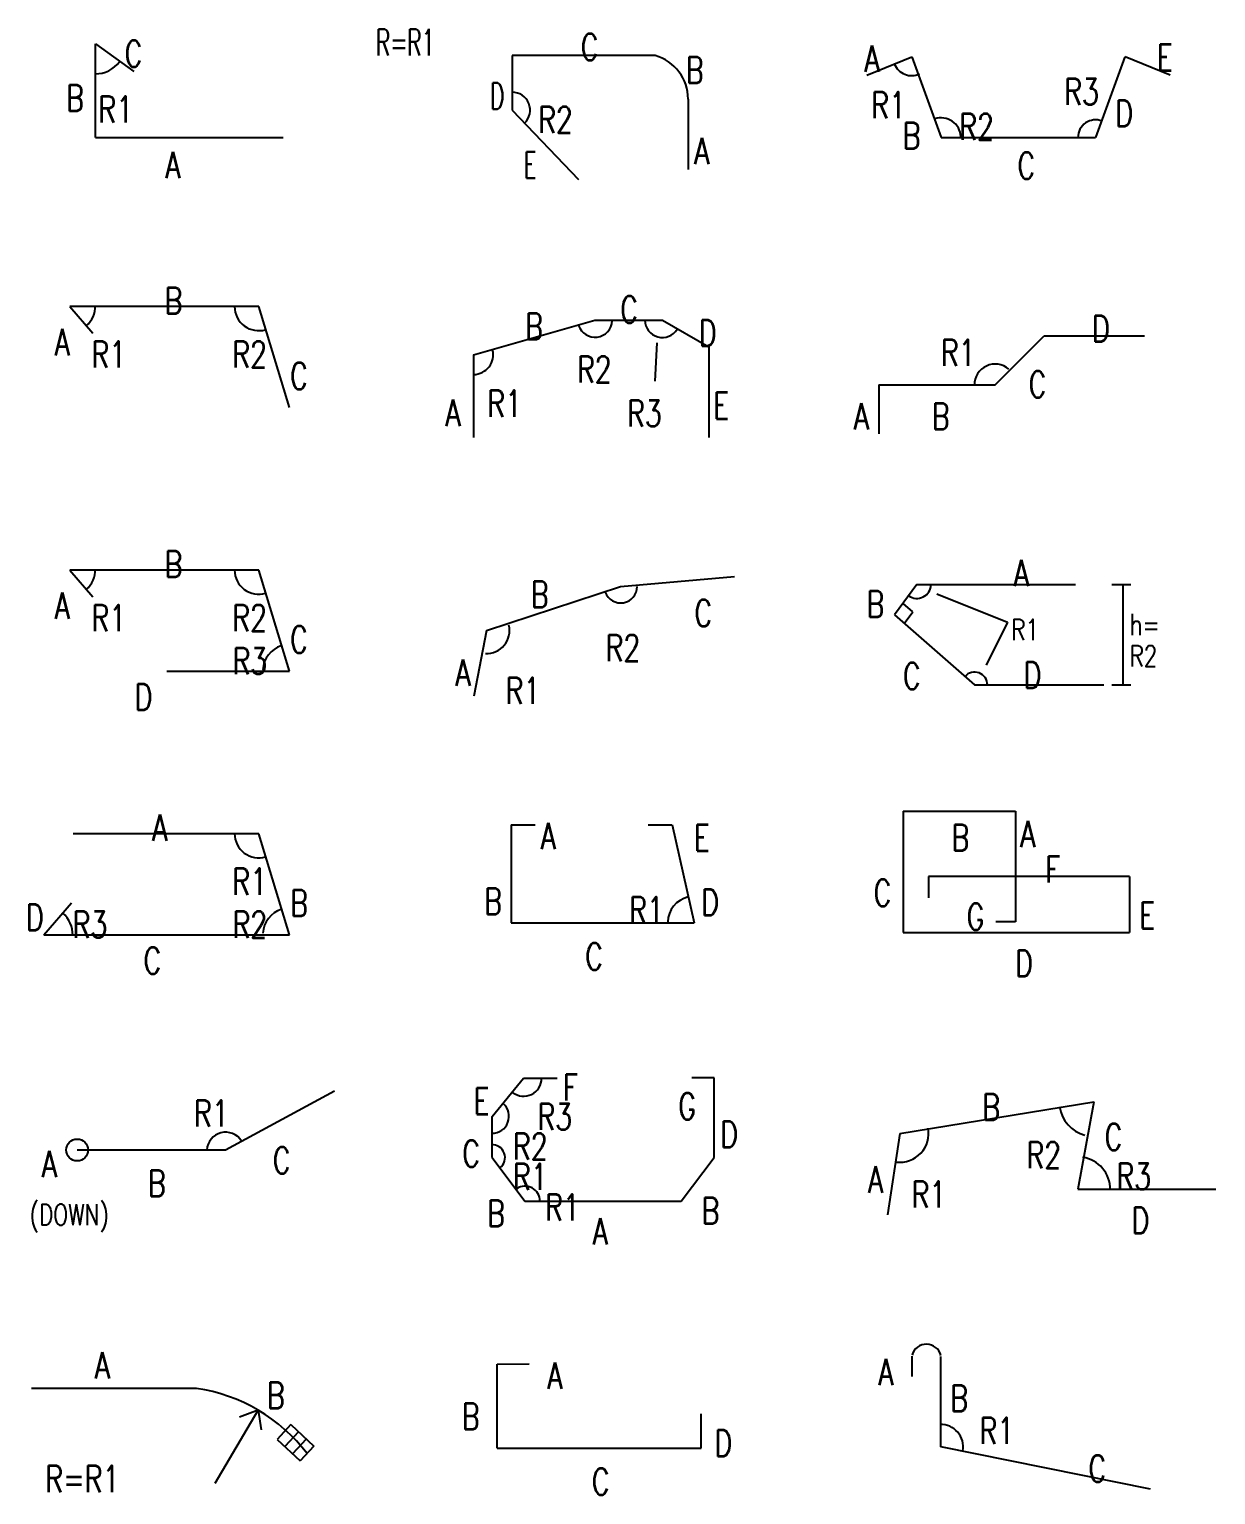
# Model space of a CAD drawing. Header units: millimetres. Extents: x -0.4 to 11.6, y -0.2 to 49.8.
# Drawn here: x 8.524 to 10.774, y 46.846 to 49.626 of the extents above; entities that cross this region are included whole.
import ezdxf
from ezdxf.enums import TextEntityAlignment as Align

# ---------------------------------------------------------------- set-up
doc = ezdxf.new("R2010")
doc.units = ezdxf.units.MM
for name, color, linetype in [('DIM', 7, 'Continuous'), ('SHOP', 2, 'Continuous'), ('TEXT', 3, 'Continuous'), ('TEXTSHOP', 3, 'Continuous')]:
    doc.layers.add(name, color=color, linetype=linetype)
doc.styles.add('ROMANS', font='romans.shx', dxfattribs={"width": 0.75, "bigfont": 'whgtxt.shx'})

# ---------------------------------------------------------------- blocks, each defined once
blk = doc.blocks.new('SSBAR_SHP_1195')
at = {"color": 2}
blk.add_line((0.0414, 0.0479), (-0.2713, 0.0479), dxfattribs=at)
at = {"color": 40}
for p, q in [((0.077, -0.1316), (0.1585, 0.0068)), ((0.1585, 0.0068), (0.1232, -0.0066)), ((0.1585, 0.0068), (0.1639, -0.0305)), ((0.2205, -0.0206), (0.1943, -0.0486)), ((0.2205, -0.0206), (0.2643, -0.0616)), ((0.1943, -0.0486), (0.2381, -0.0896)), ((0.2351, -0.0343), (0.2089, -0.0623)), ((0.2497, -0.048), (0.2235, -0.0759)), ((0.2643, -0.0616), (0.2381, -0.0896))]:
    blk.add_line(p, q, dxfattribs=at)
at = {"color": 2}
blk.add_arc((-0.0045, -0.27), 0.3212, 37.2491, 81.7731, dxfattribs=at)
at = {"layer": 'TEXTSHOP', "color": 4, "style": 'ROMANS', "width": 0.75}
blk.add_text('R=', height=0.05, dxfattribs=at).set_placement((-0.1699, -0.1485), align=Align.RIGHT)
blk.add_attdef('A', text='', height=0.05, dxfattribs=at).set_placement((-0.1371, 0.0667), align=Align.CENTER)
for tag, p in [('B', (0.1096, 0.0392)), ('R1', (-0.1707, -0.1485))]:
    blk.add_attdef(tag, p, '', height=0.05, dxfattribs=at)
at = {"layer": 'TEXTSHOP', "color": 30, "true_color": 0xf8991e, "style": 'ROMANS', "width": 0.75}
for tag, p in [('T1', (0.2228, -0.0198)), ('O1', (0.3057, -0.0198))]:
    blk.add_attdef(tag, text='', height=0.05, dxfattribs=at).set_placement(p, align=Align.CENTER)
blk.add_attdef('COUPLER1', text='', height=0.05, dxfattribs=at).set_placement((0.2643, -0.1075), align=Align.TOP_CENTER)
blk = doc.blocks.new('SSBAR_SHP_1196')
at = {"color": 40}
blk.add_circle((-0.1848, 0.0003), 0.0208, dxfattribs=at)
at = {"layer": 'DIM', "color": 7}
blk.add_arc((0.0966, -0.0014), 0.0355, 31.1121, 177.359, dxfattribs=at)
at = {"layer": 'SHOP', "color": 2}
for p, q in [((0.0962, 0.0003), (0.3034, 0.1128)), ((-0.1848, 0.0003), (0.0962, 0.0003))]:
    blk.add_line(p, q, dxfattribs=at)
at = {"layer": 'TEXT', "color": 4, "style": 'ROMANS', "width": 0.75}
blk.add_text('(DOWN)', height=0.04, dxfattribs=at).set_placement((-0.1247, -0.1424), align=Align.RIGHT)
at = {"layer": 'TEXTSHOP', "color": 4, "style": 'ROMANS', "width": 0.75}
for tag, p in [('R1', (0.0696, 0.0449)), ('B', (-0.034, -0.0877))]:
    blk.add_attdef(tag, text='', height=0.05, dxfattribs=at).set_placement(p, align=Align.CENTER)
blk.add_attdef('C', (0.1861, -0.0443), '', height=0.05, dxfattribs=at)
blk.add_attdef('A', text='', height=0.05, dxfattribs=at).set_placement((-0.2233, -0.0513), align=Align.RIGHT)
blk = doc.blocks.new('SSBAR_SHP_1197')
at = {"color": 2}
for p, q in [((0.1596, 0.1002), (-0.1927, 0.1002)), ((0.2179, -0.0914), (0.1596, 0.1002)), ((-0.248, -0.0914), (0.2179, -0.0914))]:
    blk.add_line(p, q, dxfattribs=at)
at = {"color": 0}
for centre, radius, start, end in [((0.1596, 0.1002), 0.0458, 180, 286.5192), ((0.2179, -0.0914), 0.0506, 108.0538, 176.4289)]:
    blk.add_arc(centre, radius, start, end, dxfattribs=at)
at = {"color": 2}
blk.add_arc((-0.248, -0.0914), 0.0547, 358.8707, 48.5633, dxfattribs=at)
at = {"layer": 'SHOP', "color": 2}
blk.add_line((-0.248, -0.0914), (-0.1953, -0.0312), dxfattribs=at)
at = {"layer": 'TEXTSHOP', "color": 4, "style": 'ROMANS', "width": 0.75}
for tag, p in [('A', (-0.0283, 0.0866)), ('C', (-0.0423, -0.1654))]:
    blk.add_attdef(tag, text='', height=0.05, dxfattribs=at).set_placement(p, align=Align.CENTER)
for tag, p in [('R1', (0.1752, -0.0154)), ('D', (-0.2483, -0.0834)), ('R2', (0.1756, -0.097))]:
    blk.add_attdef(tag, text='', height=0.05, dxfattribs=at).set_placement(p, align=Align.RIGHT)
for tag, p in [('B', (0.2188, -0.0564)), ('R3', (-0.1937, -0.097))]:
    blk.add_attdef(tag, p, '', height=0.05, dxfattribs=at)
blk = doc.blocks.new('SSBAR_SHP_1198')
at = {"color": 2}
for p, q in [((0.1596, 0.1002), (-0.1986, 0.1002)), ((-0.1986, 0.1002), (-0.1554, 0.0498)), ((0.2179, -0.0914), (0.1596, 0.1002)), ((-0.015, -0.0914), (0.2179, -0.0914))]:
    blk.add_line(p, q, dxfattribs=at)
at = {"color": 7}
blk.add_arc((-0.1986, 0.1002), 0.048, 310.4103, 2.2677, dxfattribs=at)
at = {"color": 0}
for centre, radius, start, end in [((0.1596, 0.1002), 0.0458, 180, 286.5192), ((0.2179, -0.0914), 0.0506, 108.0538, 176.4289)]:
    blk.add_arc(centre, radius, start, end, dxfattribs=at)
at = {"layer": 'TEXTSHOP', "color": 4, "style": 'ROMANS', "width": 0.75}
blk.add_attdef('B', text='', height=0.05, dxfattribs=at).set_placement((-0.0024, 0.0866), align=Align.CENTER)
for tag, p in [('A', (-0.1989, 0.0076)), ('R2', (0.1752, -0.0154)), ('R3', (0.1756, -0.097)), ('D', (-0.0423, -0.1654))]:
    blk.add_attdef(tag, text='', height=0.05, dxfattribs=at).set_placement(p, align=Align.RIGHT)
for tag, p in [('R1', (-0.158, -0.0154)), ('C', (0.2188, -0.0564))]:
    blk.add_attdef(tag, p, '', height=0.05, dxfattribs=at)
blk = doc.blocks.new('SSBAR_SHP_1199')
at = {"color": 2}
for p, q in [((0.1596, 0.1002), (-0.1986, 0.1002)), ((-0.1986, 0.1002), (-0.1554, 0.0498)), ((0.2179, -0.0914), (0.1596, 0.1002))]:
    blk.add_line(p, q, dxfattribs=at)
at = {"color": 7}
blk.add_arc((-0.1986, 0.1002), 0.048, 310.4103, 2.2677, dxfattribs=at)
at = {"color": 0}
blk.add_arc((0.1596, 0.1002), 0.0458, 180, 286.5192, dxfattribs=at)
at = {"layer": 'TEXTSHOP', "color": 4, "style": 'ROMANS', "width": 0.75}
blk.add_attdef('B', text='', height=0.05, dxfattribs=at).set_placement((-0.0024, 0.0866), align=Align.CENTER)
for tag, p in [('A', (-0.1989, 0.0076)), ('R2', (0.1752, -0.0154))]:
    blk.add_attdef(tag, text='', height=0.05, dxfattribs=at).set_placement(p, align=Align.RIGHT)
for tag, p in [('R1', (-0.158, -0.0154)), ('C', (0.2188, -0.0564))]:
    blk.add_attdef(tag, p, '', height=0.05, dxfattribs=at)
blk = doc.blocks.new('SSBAR_SHP_1200')
at = {"color": 40}
blk.add_arc((-0.1501, 0.0988), 0.0571, 269.6253, 322.9901, dxfattribs=at)
at = {"layer": 'SHOP', "color": 2}
for p, q in [((-0.1501, -0.0792), (-0.1501, 0.0988)), ((-0.1501, 0.0988), (-0.0772, 0.0458)), ((-0.1501, -0.0792), (0.2061, -0.0792))]:
    blk.add_line(p, q, dxfattribs=at)
at = {"layer": 'TEXTSHOP', "color": 4, "style": 'ROMANS', "width": 0.75}
for tag, p in [('C', (-0.095, 0.055)), ('R1', (-0.1448, -0.0505))]:
    blk.add_attdef(tag, p, '', height=0.05, dxfattribs=at)
blk.add_attdef('B', text='', height=0.05, dxfattribs=at).set_placement((-0.1723, -0.0293), align=Align.RIGHT)
blk.add_attdef('A', text='', height=0.05, dxfattribs=at).set_placement((-0.0033, -0.1564), align=Align.CENTER)
blk = doc.blocks.new('SSBAR_SHP_1295')
at = {"color": 2}
for p, q in [((-0.1884, 0.0939), (-0.1275, 0.0945)), ((-0.1884, -0.0652), (-0.1884, 0.0939)), ((0.1987, -0.0652), (0.1987, 0.0001))]:
    blk.add_line(p, q, dxfattribs=at)
at = {"layer": 'SHOP', "color": 2}
blk.add_line((-0.1884, -0.0652), (0.1987, -0.0652), dxfattribs=at)
at = {"layer": 'TEXTSHOP', "color": 4, "style": 'ROMANS', "width": 0.75}
for tag, p in [('A', (-0.0934, 0.0472)), ('D', (0.2235, -0.0808))]:
    blk.add_attdef(tag, p, '', height=0.05, dxfattribs=at)
blk.add_attdef('B', text='', height=0.05, dxfattribs=at).set_placement((-0.2217, -0.0302), align=Align.RIGHT)
blk.add_attdef('C', text='', height=0.05, dxfattribs=at).set_placement((0.008, -0.1536), align=Align.CENTER)
blk = doc.blocks.new('SSBAR_SHP_1296')
at = {"color": 40}
for p, q in [((-0.198, 0.0641), (-0.1382, 0.1365)), ((-0.1382, 0.1365), (-0.0744, 0.1365)), ((0.2231, 0.1372), (0.1812, 0.1372)), ((-0.198, -0.0141), (-0.1355, -0.0966)), ((0.1607, -0.0966), (0.2231, -0.0141))]:
    blk.add_line(p, q, dxfattribs=at)
for centre, radius, start, end in [((-0.1382, 0.1365), 0.0342, 232.6615, 359.6556), ((-0.198, 0.0641), 0.0322, 270, 48.9742), ((-0.198, -0.0141), 0.0246, 307.405, 93.493), ((-0.1355, -0.0966), 0.0283, 359.2125, 123.8172)]:
    blk.add_arc(centre, radius, start, end, dxfattribs=at)
at = {"layer": 'SHOP', "color": 2}
for p, q in [((0.2231, -0.0141), (0.2231, 0.1372)), ((-0.198, -0.0141), (-0.198, 0.0641)), ((-0.1355, -0.0966), (0.1607, -0.0966))]:
    blk.add_line(p, q, dxfattribs=at)
at = {"layer": 'TEXTSHOP', "color": 4, "style": 'ROMANS', "width": 0.75}
for tag, p in [('F', (-0.0636, 0.0939)), ('R3', (-0.1121, 0.0386)), ('R2', (-0.1585, -0.0179)), ('D', (0.2345, 0.0049)), ('R1', (-0.1586, -0.0752)), ('R1', (-0.0975, -0.1333)), ('B', (0.1993, -0.14))]:
    blk.add_attdef(tag, p, '', height=0.05, dxfattribs=at)
for tag, p in [('E', (-0.2026, 0.0681)), ('G', (0.1887, 0.0583)), ('C', (-0.2207, -0.0314)), ('B', (-0.1739, -0.145))]:
    blk.add_attdef(tag, text='', height=0.05, dxfattribs=at).set_placement(p, align=Align.RIGHT)
blk.add_attdef('A', text='', height=0.05, dxfattribs=at).set_placement((0.007, -0.1792), align=Align.CENTER)
blk = doc.blocks.new('SSBAR_SHP_1297')
at = {"color": 2}
for p, q in [((-0.1619, 0.1173), (-0.1163, 0.1173)), ((0.0982, 0.1173), (0.1439, 0.1173))]:
    blk.add_line(p, q, dxfattribs=at)
blk.add_arc((0.1853, -0.0687), 0.0502, 103.0619, 178.3126, dxfattribs=at)
at = {"layer": 'SHOP', "color": 2}
for p, q in [((-0.1619, 0.1173), (-0.1619, -0.0687)), ((0.1439, 0.1173), (0.1853, -0.0687)), ((-0.1619, -0.0687), (0.1853, -0.0687))]:
    blk.add_line(p, q, dxfattribs=at)
at = {"layer": 'TEXTSHOP', "color": 4, "style": 'ROMANS', "width": 0.75}
for tag, p in [('A', (-0.106, 0.0707)), ('E', (0.1847, 0.0676)), ('D', (0.1985, -0.0547))]:
    blk.add_attdef(tag, p, '', height=0.05, dxfattribs=at)
for tag, p in [('B', (-0.1794, -0.0529)), ('R1', (0.1277, -0.0695))]:
    blk.add_attdef(tag, text='', height=0.05, dxfattribs=at).set_placement(p, align=Align.RIGHT)
blk.add_attdef('C', text='', height=0.05, dxfattribs=at).set_placement((-0.0046, -0.1577), align=Align.CENTER)
blk = doc.blocks.new('SSBAR_SHP_1298')
at = {"color": 2}
blk.add_line((0.0459, 0.0691), (0.2621, 0.0882), dxfattribs=at)
at = {"color": 7}
for centre, radius, start, end in [((0.0459, 0.0691), 0.0312, 200.2785, 0.3627), ((-0.2083, -0.0146), 0.0435, 267.0683, 14.0598)]:
    blk.add_arc(centre, radius, start, end, dxfattribs=at)
at = {"layer": 'SHOP', "color": 2}
for q in [(0.0459, 0.0691), (-0.2327, -0.1388)]:
    blk.add_line((-0.2083, -0.0146), q, dxfattribs=at)
at = {"layer": 'TEXTSHOP', "color": 4, "style": 'ROMANS', "width": 0.75}
for tag, p in [('B', (-0.0909, 0.0292)), ('A', (-0.2387, -0.1194))]:
    blk.add_attdef(tag, text='', height=0.05, dxfattribs=at).set_placement(p, align=Align.RIGHT)
for tag, p in [('C', (0.1856, -0.0063)), ('R1', (-0.1725, -0.1533))]:
    blk.add_attdef(tag, p, '', height=0.05, dxfattribs=at)
blk.add_attdef('R2', text='', height=0.05, dxfattribs=at).set_placement((0.0503, -0.0723), align=Align.CENTER)
blk = doc.blocks.new('SSBAR_SHP_1299')
at = {"color": 2}
for p, q in [((-0.2333, 0.0088), (-0.0029, 0.0746)), ((-0.0029, 0.0746), (0.125, 0.0746)), ((0.125, 0.0746), (0.2131, 0.0238)), ((-0.2333, 0.0088), (-0.2333, -0.1484)), ((0.2131, 0.0238), (0.2131, -0.148))]:
    blk.add_line(p, q, dxfattribs=at)
at = {"color": 7}
blk.add_line((0.1146, 0.0315), (0.1107, -0.0413), dxfattribs=at)
at = {"color": 2}
for centre, radius, start, end in [((-0.0029, 0.0746), 0.0327, 198.2624, 356.9413), ((0.125, 0.0746), 0.0331, 180.7101, 328.7341), ((-0.2333, 0.0088), 0.0375, 270.7422, 14.0268)]:
    blk.add_arc(centre, radius, start, end, dxfattribs=at)
at = {"layer": 'TEXTSHOP', "color": 4, "style": 'ROMANS', "width": 0.75}
for tag, p in [('C', (0.0618, 0.0696)), ('R2', (-0.004, -0.0439)), ('R3', (0.0909, -0.1273))]:
    blk.add_attdef(tag, text='', height=0.05, dxfattribs=at).set_placement(p, align=Align.CENTER)
for tag, p in [('B', (-0.1017, 0.0374)), ('A', (-0.2577, -0.1264))]:
    blk.add_attdef(tag, text='', height=0.05, dxfattribs=at).set_placement(p, align=Align.RIGHT)
for tag, p in [('D', (0.1939, 0.025)), ('R1', (-0.2073, -0.1087)), ('E', (0.221, -0.1125))]:
    blk.add_attdef(tag, p, '', height=0.05, dxfattribs=at)
blk = doc.blocks.new('SSBAR_SHP_1300')
at = {"color": 40}
for p, q in [((-0.1597, 0.0762), (-0.1597, -0.0272)), ((-0.1597, -0.0272), (-0.0339, -0.159))]:
    blk.add_line(p, q, dxfattribs=at)
blk.add_arc((0.0881, -0.0063), 0.0858, 0, 74.2351, dxfattribs=at)
at = {"color": 7}
blk.add_arc((-0.1597, -0.0272), 0.0339, 313.7241, 90.2579, dxfattribs=at)
at = {"layer": 'SHOP', "color": 40}
blk.add_line((0.1114, 0.0762), (-0.1597, 0.0762), dxfattribs=at)
at = {"layer": 'SHOP', "color": 2}
blk.add_line((0.1738, -0.0063), (0.1738, -0.1401), dxfattribs=at)
at = {"layer": 'TEXTSHOP', "color": 4, "style": 'ROMANS', "width": 0.6}
blk.add_text('R=', height=0.05, dxfattribs=at).set_placement((-0.388, 0.0761), align=Align.CENTER)
at = {"layer": 'TEXTSHOP', "color": 4, "style": 'ROMANS'}
for tag, p, width in [('R1', (-0.3588, 0.0761), 0.6), ('B', (0.1692, 0.0236), 0.75), ('R2', (-0.1106, -0.0704), 0.75), ('A', (0.1853, -0.1299), 0.75)]:
    blk.add_attdef(tag, p, '', height=0.05, dxfattribs=dict(at, width=width))
at = {"layer": 'TEXTSHOP', "color": 4, "style": 'ROMANS', "width": 0.75}
blk.add_attdef('C', text='', height=0.05, dxfattribs=at).set_placement((-0.013, 0.0674), align=Align.CENTER)
at = {"layer": 'TEXTSHOP', "color": 4, "style": 'ROMANS', "width": 0.6}
for tag, p in [('D', (-0.1746, -0.0254)), ('E', (-0.1136, -0.1562))]:
    blk.add_attdef(tag, text='', height=0.05, dxfattribs=at).set_placement(p, align=Align.RIGHT)
blk = doc.blocks.new('SSBAR_SHP_1395')
at = {"color": 40}
for p, q in [((-0.2019, 0.1095), (-0.2019, 0.0705)), ((-0.1468, -0.0628), (-0.1468, 0.1087))]:
    blk.add_line(p, q, dxfattribs=at)
blk.add_arc((-0.1742, 0.1036), 0.0283, 14.446, 164.4664, dxfattribs=at)
at = {"color": 7}
blk.add_arc((-0.1468, -0.0628), 0.0424, 350.0513, 92.1386, dxfattribs=at)
at = {"layer": 'SHOP', "color": 2}
blk.add_line((0.2505, -0.1433), (-0.1468, -0.0628), dxfattribs=at)
at = {"layer": 'TEXTSHOP', "color": 4, "style": 'ROMANS', "width": 0.75}
blk.add_attdef('A', text='', height=0.05, dxfattribs=at).set_placement((-0.2366, 0.0542), align=Align.RIGHT)
for tag, p in [('B', (-0.129, 0.0043)), ('R1', (-0.0738, -0.0571)), ('C', (0.133, -0.129))]:
    blk.add_attdef(tag, p, '', height=0.05, dxfattribs=at)
blk = doc.blocks.new('SSBAR_SHP_1396')
at = {"color": 2}
for p, q in [((0.1431, 0.0918), (0.1132, -0.0739)), ((-0.2244, 0.0313), (-0.2477, -0.1224))]:
    blk.add_line(p, q, dxfattribs=at)
at = {"color": 7}
for centre, radius, start, end in [((0.1431, 0.0918), 0.0653, 188.2048, 255.3221), ((-0.2244, 0.0313), 0.0543, 262.5756, 11.0776), ((0.1132, -0.0739), 0.0611, 359.0133, 81.2064)]:
    blk.add_arc(centre, radius, start, end, dxfattribs=at)
at = {"layer": 'SHOP', "color": 2}
for p, q in [((-0.2244, 0.0313), (0.1431, 0.0918)), ((0.1132, -0.0739), (0.3744, -0.0739))]:
    blk.add_line(p, q, dxfattribs=at)
at = {"layer": 'TEXTSHOP', "color": 4, "style": 'ROMANS', "width": 0.75}
for tag, p in [('B', (-0.0347, 0.0567)), ('R2', (0.0813, -0.0343)), ('A', (-0.2562, -0.0807))]:
    blk.add_attdef(tag, text='', height=0.05, dxfattribs=at).set_placement(p, align=Align.RIGHT)
for tag, p in [('C', (0.1637, 0.0001)), ('R3', (0.186, -0.0744)), ('R1', (-0.2026, -0.1088))]:
    blk.add_attdef(tag, p, '', height=0.05, dxfattribs=at)
blk.add_attdef('D', text='', height=0.05, dxfattribs=at).set_placement((0.2315, -0.1584), align=Align.CENTER)
blk = doc.blocks.new('SSBAR_SHP_1397')
at = {"color": 2}
blk.add_line((0.2108, 0.0192), (-0.1701, 0.0192), dxfattribs=at)
at = {"color": 40}
for p, q in [((-0.1701, 0.0192), (-0.1701, -0.0217)), ((-0.0055, -0.067), (-0.0425, -0.067))]:
    blk.add_line(p, q, dxfattribs=at)
at = {"layer": 'SHOP', "color": 2}
for p, q in [((-0.2184, 0.1431), (-0.2184, -0.0874)), ((-0.2184, 0.1431), (-0.0055, 0.1431)), ((-0.0055, 0.1431), (-0.0055, -0.067)), ((0.2108, 0.0192), (0.2108, -0.0874)), ((-0.2184, -0.0874), (0.2108, -0.0874))]:
    blk.add_line(p, q, dxfattribs=at)
at = {"layer": 'TEXTSHOP', "color": 4, "style": 'ROMANS', "width": 0.75}
for tag, p in [('B', (-0.1101, 0.0679)), ('D', (0.0108, -0.1709))]:
    blk.add_attdef(tag, text='', height=0.05, dxfattribs=at).set_placement(p, align=Align.CENTER)
for tag, p in [('A', (0.0035, 0.0747)), ('F', (0.0509, 0.0076)), ('E', (0.2294, -0.0796))]:
    blk.add_attdef(tag, p, '', height=0.05, dxfattribs=at)
for tag, p in [('C', (-0.2406, -0.0369)), ('G', (-0.0644, -0.082))]:
    blk.add_attdef(tag, text='', height=0.05, dxfattribs=at).set_placement(p, align=Align.RIGHT)
blk = doc.blocks.new('SSBAR_SHP_1398')
at = {"color": 2}
for p, q in [((-0.1921, 0.073), (-0.2348, 0.0153)), ((-0.2348, 0.0153), (-0.0828, -0.1175)), ((-0.0828, -0.1175), (0.1621, -0.1175))]:
    blk.add_line(p, q, dxfattribs=at)
at = {"color": 0}
for p, q in [((0.1775, 0.073), (0.2133, 0.073)), ((0.199, -0.1175), (0.199, 0.073)), ((-0.1998, 0.0209), (-0.2184, 0.037)), ((-0.1547, 0.0551), (-0.0202, 0.0017)), ((-0.2166, -0.0008), (-0.1998, 0.0209)), ((-0.0202, 0.0017), (-0.061, -0.0798)), ((0.1775, -0.1175), (0.2133, -0.1175))]:
    blk.add_line(p, q, dxfattribs=at)
for centre, radius, start, end in [((-0.1921, 0.073), 0.0264, 233.808, 0), ((-0.0828, -0.1175), 0.0243, 359.6098, 138.9728)]:
    blk.add_arc(centre, radius, start, end, dxfattribs=at)
at = {"layer": 'SHOP', "color": 2}
blk.add_line((-0.1921, 0.073), (0.1085, 0.073), dxfattribs=at)
at = {"layer": 'TEXTSHOP', "color": 4, "style": 'ROMANS', "width": 0.75}
blk.add_text('h=', height=0.04, dxfattribs=at).set_placement((0.211, -0.023))
blk.add_attdef('A', text='', height=0.05, dxfattribs=at).set_placement((0.0057, 0.0696), align=Align.CENTER)
for tag, p in [('B', (-0.2543, 0.0108)), ('C', (-0.1852, -0.1257))]:
    blk.add_attdef(tag, text='', height=0.05, dxfattribs=at).set_placement(p, align=Align.RIGHT)
for tag, p, height in [('R1', (-0.0135, -0.0325), 0.04), ('R2', (0.211, -0.0827), 0.04), ('D', (0.0101, -0.124), 0.05)]:
    blk.add_attdef(tag, p, '', height=height, dxfattribs=at)
blk = doc.blocks.new('SSBAR_SHP_1399')
at = {"color": 40}
blk.add_line((-0.0439, -0.0483), (0.049, 0.0447), dxfattribs=at)
blk.add_arc((-0.0439, -0.0483), 0.0393, 48.7851, 180.8176, dxfattribs=at)
at = {"layer": 'SHOP', "color": 2}
for p, q in [((0.049, 0.0447), (0.2395, 0.0447)), ((-0.2643, -0.0483), (-0.0439, -0.0483)), ((-0.2643, -0.0483), (-0.2643, -0.1412))]:
    blk.add_line(p, q, dxfattribs=at)
at = {"layer": 'TEXTSHOP', "color": 4, "style": 'ROMANS', "width": 0.75}
blk.add_attdef('D', text='', height=0.05, dxfattribs=at).set_placement((0.1566, 0.0331), align=Align.CENTER)
for tag, p in [('R1', (-0.0811, -0.0121)), ('A', (-0.2833, -0.133))]:
    blk.add_attdef(tag, text='', height=0.05, dxfattribs=at).set_placement(p, align=Align.RIGHT)
for tag, p in [('C', (0.0194, -0.0724)), ('B', (-0.1642, -0.133))]:
    blk.add_attdef(tag, p, '', height=0.05, dxfattribs=at)
blk = doc.blocks.new('SSBAR_SHP_1400')
at = {"color": 0}
for centre, radius, start, end in [((-0.2021, 0.0737), 0.0355, 201.5152, 294.888), ((-0.1463, -0.0793), 0.0374, 2.6599, 108.7466), ((0.1467, -0.0793), 0.0336, 68.9043, 180.035)]:
    blk.add_arc(centre, radius, start, end, dxfattribs=at)
at = {"layer": 'SHOP', "color": 2}
for p, q in [((-0.2875, 0.039), (-0.2021, 0.0737)), ((-0.2021, 0.0737), (-0.1463, -0.0793)), ((0.2024, 0.0737), (0.1467, -0.0793)), ((0.2883, 0.039), (0.2029, 0.0737)), ((-0.1463, -0.0793), (0.1467, -0.0793))]:
    blk.add_line(p, q, dxfattribs=at)
at = {"layer": 'TEXTSHOP', "color": 4, "style": 'ROMANS', "width": 0.75}
for tag, p in [('A', (-0.2775, 0.0455)), ('E', (0.2778, 0.0477)), ('C', (0.0151, -0.1575))]:
    blk.add_attdef(tag, text='', height=0.05, dxfattribs=at).set_placement(p, align=Align.CENTER)
for tag, p in [('R3', (0.1529, -0.0171)), ('R1', (-0.213, -0.0427)), ('B', (-0.1856, -0.1006))]:
    blk.add_attdef(tag, text='', height=0.05, dxfattribs=at).set_placement(p, align=Align.RIGHT)
for tag, p in [('D', (0.1839, -0.0584)), ('R2', (-0.1121, -0.0838))]:
    blk.add_attdef(tag, p, '', height=0.05, dxfattribs=at)

msp = doc.modelspace()

# ---------------------------------------------------------------- block references
for name, p, values in [('SSBAR_SHP_1300', (9.6, 49.5), {'R1': 'R1', 'A': 'A', 'C': 'C', 'B': 'B', 'D': 'D', 'R2': 'R2', 'E': 'E'}), ('SSBAR_SHP_1200', (8.8, 49.5), {'A': 'A', 'B': 'B', 'C': 'C', 'R1': 'R1'}), ('SSBAR_SHP_1400', (10.4, 49.5), {'A': 'A', 'B': 'B', 'D': 'D', 'C': 'C', 'E': 'E', 'R1': 'R1', 'R3': 'R3', 'R2': 'R2'}), ('SSBAR_SHP_1199', (8.8, 49), {'C': 'C', 'B': 'B', 'R2': 'R2', 'A': 'A', 'R1': 'R1'}), ('SSBAR_SHP_1299', (9.6, 49), {'D': 'D', 'C': 'C', 'B': 'B', 'A': 'A', 'R3': 'R3', 'R2': 'R2', 'R1': 'R1', 'E': 'E'}), ('SSBAR_SHP_1399', (10.4, 49), {'A': 'A', 'B': 'B', 'D': 'D', 'C': 'C', 'R1': 'R1'}), ('SSBAR_SHP_1198', (8.8, 48.5), {'D': 'D', 'C': 'C', 'B': 'B', 'R2': 'R2', 'R3': 'R3', 'A': 'A', 'R1': 'R1'}), ('SSBAR_SHP_1398', (10.4, 48.5), {'B': 'B', 'A': 'A', 'R1': 'R1', 'C': 'C', 'D': 'D', 'R2': 'R2'}), ('SSBAR_SHP_1298', (9.6, 48.5), {'C': 'C', 'R2': 'R2', 'B': 'B', 'A': 'A', 'R1': 'R1'}), ('SSBAR_SHP_1197', (8.8, 48), {'C': 'C', 'B': 'B', 'D': 'D', 'A': 'A', 'R1': 'R1', 'R2': 'R2', 'R3': 'R3'}), ('SSBAR_SHP_1297', (9.6, 48), {'C': 'C', 'E': 'E', 'A': 'A', 'B': 'B', 'D': 'D', 'R1': 'R1'}), ('SSBAR_SHP_1397', (10.4, 48), {'B': 'B', 'C': 'C', 'D': 'D', 'E': 'E', 'G': 'G', 'A': 'A', 'F': 'F'}), ('SSBAR_SHP_1196', (8.8, 47.5), {'A': 'A', 'B': 'B', 'R1': 'R1', 'C': 'C'}), ('SSBAR_SHP_1396', (10.4, 47.5), {'A': 'A', 'B': 'B', 'D': 'D', 'C': 'C', 'R3': 'R3', 'R1': 'R1', 'R2': 'R2'}), ('SSBAR_SHP_1395', (10.4, 47), {'C': 'C', 'B': 'B', 'A': 'A', 'R1': 'R1'}), ('SSBAR_SHP_1295', (9.6, 47), {'A': 'A', 'D': 'D', 'B': 'B', 'C': 'C'})]:
    msp.add_blockref(name, p).add_auto_attribs(values)
ref = msp.add_blockref('SSBAR_SHP_1296', (9.6, 47.5))
ref.add_attrib('B', 'B', (9.7993, 47.36), dxfattribs={"layer": 'TEXTSHOP', "color": 4, "height": 0.05, "style": 'ROMANS', "width": 0.75})
ref.add_attrib('D', 'D', (9.8345, 47.5049), dxfattribs={"layer": 'TEXTSHOP', "color": 4, "height": 0.05, "style": 'ROMANS', "width": 0.75})
ref.add_attrib('B', 'B', dxfattribs={"layer": 'TEXTSHOP', "color": 4, "height": 0.05, "style": 'ROMANS', "width": 0.75}).set_placement((9.4261, 47.355), align=Align.RIGHT)
ref.add_attrib('A', 'A', dxfattribs={"layer": 'TEXTSHOP', "color": 4, "height": 0.05, "style": 'ROMANS', "width": 0.75}).set_placement((9.607, 47.3208), align=Align.CENTER)
ref.add_attrib('C', 'C', dxfattribs={"layer": 'TEXTSHOP', "color": 4, "height": 0.05, "style": 'ROMANS', "width": 0.75}).set_placement((9.3793, 47.4686), align=Align.RIGHT)
ref.add_attrib('R1', 'R1', (9.4414, 47.4248), dxfattribs={"layer": 'TEXTSHOP', "color": 4, "height": 0.05, "style": 'ROMANS', "width": 0.75})
ref.add_attrib('R1', 'R1', (9.5025, 47.3667), dxfattribs={"layer": 'TEXTSHOP', "color": 4, "height": 0.05, "style": 'ROMANS', "width": 0.75})
ref.add_attrib('F', 'F', (9.5364, 47.5939), dxfattribs={"layer": 'TEXTSHOP', "color": 4, "height": 0.05, "style": 'ROMANS', "width": 0.75})
ref.add_attrib('G', 'G', dxfattribs={"layer": 'TEXTSHOP', "color": 4, "height": 0.05, "style": 'ROMANS', "width": 0.75}).set_placement((9.7887, 47.5583), align=Align.RIGHT)
ref.add_attrib('E', 'E', dxfattribs={"layer": 'TEXTSHOP', "color": 4, "height": 0.05, "style": 'ROMANS', "width": 0.75}).set_placement((9.3974, 47.5681), align=Align.RIGHT)
ref.add_attrib('R2', 'R2', (9.4415, 47.4821), dxfattribs={"layer": 'TEXTSHOP', "color": 4, "height": 0.05, "style": 'ROMANS', "width": 0.75})
ref.add_attrib('R3', 'R3', (9.4879, 47.5386), dxfattribs={"layer": 'TEXTSHOP', "color": 4, "height": 0.05, "style": 'ROMANS', "width": 0.75})
ref = msp.add_blockref('SSBAR_SHP_1195', (8.8, 47))
ref.add_attrib('B', 'B', (8.9748, 47.0099), dxfattribs={"layer": 'TEXTSHOP', "color": 4, "height": 0.05, "style": 'ROMANS', "width": 0.75})
ref.add_attrib('A', 'A', dxfattribs={"layer": 'TEXTSHOP', "color": 4, "height": 0.05, "style": 'ROMANS', "width": 0.75}).set_placement((8.6629, 47.0667), align=Align.CENTER)
ref.add_attrib('R1', 'R1', (8.6293, 46.8515), dxfattribs={"layer": 'TEXTSHOP', "color": 4, "height": 0.05, "style": 'ROMANS', "width": 0.75})

doc.saveas('drawing.dxf')
